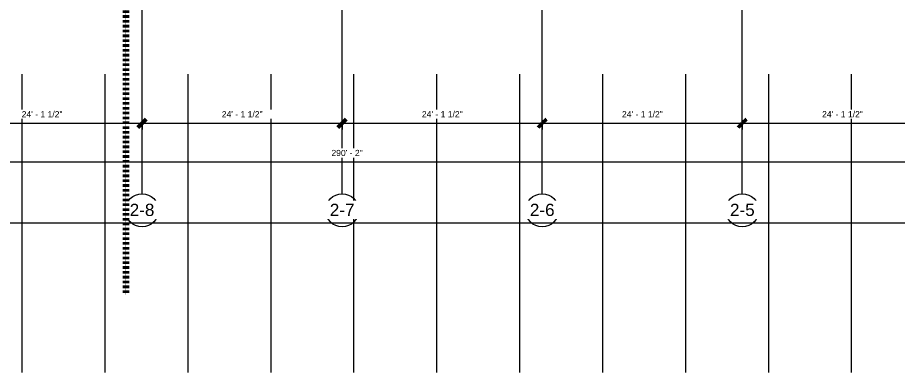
# Model space of a CAD drawing. Header units: inches. Extents: x 15537 to 31673, y -30778 to -16067.
# Drawn here: x 24064 to 25337, y -23672 to -23158 of the extents above; entities that cross this region are included whole.
import ezdxf

# ---------------------------------------------------------------- set-up
doc = ezdxf.new("R2010")
doc.units = ezdxf.units.IN
doc.header["$MEASUREMENT"] = 0
doc.linetypes.add('Dash', pattern=[0.25, 0.125, -0.125])
doc.linetypes.add('Grid Line 1_2_', pattern=[0.875, 0.5, -0.125, 0.125, -0.125])
for name, color, linetype, lineweight in [('A-ANNO-DIMS', 211, 'Continuous', 9), ('A-ANNO-DIMS-96', 211, 'Continuous', 9), ('A-ANNO-MATC', 214, 'Dash', 140), ('PAINT', 190, 'Continuous', 9), ('S-GRID', 1, 'Continuous', 9), ('S-GRID-IDEN', 1, 'Continuous', 9)]:
    doc.layers.add(name, color=color, linetype=linetype, lineweight=lineweight)
doc.styles.add('Arial', font='arial.ttf', dxfattribs={"height": 17.703593})
doc.styles.add('Arial_1', font='arial.ttf', dxfattribs={"height": 8.851796})
doc.dimstyles.new('Linear_-_3_32__Arial_1', dxfattribs={"dimscale": 12, "dimtxt": 9, "dimasz": 1, "dimexe": 0.75, "dimexo": 0.5, "dimgap": 0.5, "dimtad": 1, "dimdec": 4, "dimrnd": 0.0625, "dimzin": 1, "dimdsep": 46, "dimlunit": 4, "dimtxsty": 'Arial_1', "dimblk1": 'OBLIQUE', "dimblk2": 'OBLIQUE', "dimsah": 1, "dimcen": 0.09, "dimdle": 0.75, "dimazin": 0, "dimtfac": 1, "dimtdec": 4, "dimtix": 1, "dimtmove": 0, "dimatfit": 3, "dimfxl": 1, "dimtvp": 1, "dimtfill": 1, "dimfrac": 2, "dimtolj": 1, "dimtzin": 0, "dimarcsym": 2})

# ---------------------------------------------------------------- blocks, each defined once
blk = doc.blocks.new('Grid - Grid Head - Circle-14747-First Floor Plan - Enlarged')
at = {"layer": 'S-GRID-IDEN'}
blk.add_circle((0, 0), 0.25, dxfattribs=at)
blk = doc.blocks.new('DIMBLOCK21-First Floor Plan - Enlarged')
at = {"layer": 'A-ANNO-DIMS-96', "lineweight": 50}
for p, q in [((23954.4, -23311.2), (23960.4, -23305.2)), ((24243.9, -23311.2), (24249.9, -23305.2)), ((23954.4, -23311.2), (23948.4, -23317.2)), ((24243.9, -23311.2), (24237.9, -23317.2))]:
    blk.add_line(p, q, dxfattribs=at)
at = {"layer": 'A-ANNO-DIMS-96'}
for p, q in [((23954.4, -23308.7), (23954.4, -23320.2)), ((23954.4, -23311.2), (23954.4, -23308.7)), ((23954.4, -23311.2), (24243.9, -23311.2)), ((24243.9, -23308.7), (24243.9, -23320.2)), ((24243.9, -23311.2), (24243.9, -23308.7))]:
    blk.add_line(p, q, dxfattribs=at)
at = {"layer": 'A-ANNO-DIMS-96', "color": 0, "insert": (24069.8, -23293.7), "char_height": 8.852, "width": 70.449, "attachment_point": 1, "line_spacing_factor": 0.938532, "style": 'Arial_1', "bg_fill": 3, "box_fill_scale": 1.25, "bg_fill_color": 0, "bg_fill_transparency": 0}
blk.add_mtext('24\' - 1 1/2"', dxfattribs=at)
blk = doc.blocks.new('_Oblique')
at = {"color": 0, "linetype": 'ByBlock', "lineweight": -2}
blk.add_line((-0.5, -0.5), (0.5, 0.5), dxfattribs=at)
blk = doc.blocks.new('DIMBLOCK22-First Floor Plan - Enlarged')
at = {"layer": 'A-ANNO-DIMS-96', "lineweight": 50}
for p, q in [((24243.9, -23311.2), (24249.9, -23305.2)), ((24533.4, -23311.2), (24539.4, -23305.2)), ((24243.9, -23311.2), (24237.9, -23317.2)), ((24533.4, -23311.2), (24527.4, -23317.2))]:
    blk.add_line(p, q, dxfattribs=at)
at = {"layer": 'A-ANNO-DIMS-96'}
for p, q in [((24243.9, -23308.7), (24243.9, -23320.2)), ((24243.9, -23311.2), (24243.9, -23308.7)), ((24243.9, -23311.2), (24533.4, -23311.2)), ((24533.4, -23308.7), (24533.4, -23320.2)), ((24533.4, -23311.2), (24533.4, -23308.7))]:
    blk.add_line(p, q, dxfattribs=at)
at = {"layer": 'A-ANNO-DIMS-96', "color": 0, "insert": (24359.3, -23293.7), "char_height": 8.852, "width": 70.449, "attachment_point": 1, "line_spacing_factor": 0.938532, "style": 'Arial_1', "bg_fill": 3, "box_fill_scale": 1.25, "bg_fill_color": 0, "bg_fill_transparency": 0}
blk.add_mtext('24\' - 1 1/2"', dxfattribs=at)
blk = doc.blocks.new('DIMBLOCK23-First Floor Plan - Enlarged')
at = {"layer": 'A-ANNO-DIMS-96', "lineweight": 50}
for p, q in [((24533.4, -23311.2), (24539.4, -23305.2)), ((24822.9, -23311.2), (24828.9, -23305.2)), ((24533.4, -23311.2), (24527.4, -23317.2)), ((24822.9, -23311.2), (24816.9, -23317.2))]:
    blk.add_line(p, q, dxfattribs=at)
at = {"layer": 'A-ANNO-DIMS-96'}
for p, q in [((24533.4, -23308.7), (24533.4, -23320.2)), ((24533.4, -23311.2), (24533.4, -23308.7)), ((24533.4, -23311.2), (24822.9, -23311.2)), ((24822.9, -23308.7), (24822.9, -23320.2)), ((24822.9, -23311.2), (24822.9, -23308.7))]:
    blk.add_line(p, q, dxfattribs=at)
at = {"layer": 'A-ANNO-DIMS-96', "color": 0, "insert": (24648.8, -23293.7), "char_height": 8.852, "width": 70.449, "attachment_point": 1, "line_spacing_factor": 0.938532, "style": 'Arial_1', "bg_fill": 3, "box_fill_scale": 1.25, "bg_fill_color": 0, "bg_fill_transparency": 0}
blk.add_mtext('24\' - 1 1/2"', dxfattribs=at)
blk = doc.blocks.new('DIMBLOCK24-First Floor Plan - Enlarged')
at = {"layer": 'A-ANNO-DIMS-96', "lineweight": 50}
for p, q in [((24822.9, -23311.2), (24828.9, -23305.2)), ((25112.4, -23311.2), (25118.4, -23305.2)), ((24822.9, -23311.2), (24816.9, -23317.2)), ((25112.4, -23311.2), (25106.4, -23317.2))]:
    blk.add_line(p, q, dxfattribs=at)
at = {"layer": 'A-ANNO-DIMS-96'}
for p, q in [((24822.9, -23308.7), (24822.9, -23320.2)), ((24822.9, -23311.2), (24822.9, -23308.7)), ((24822.9, -23311.2), (25112.4, -23311.2)), ((25112.4, -23308.7), (25112.4, -23320.2)), ((25112.4, -23311.2), (25112.4, -23308.7))]:
    blk.add_line(p, q, dxfattribs=at)
at = {"layer": 'A-ANNO-DIMS-96', "color": 0, "insert": (24938.3, -23293.7), "char_height": 8.852, "width": 70.449, "attachment_point": 1, "line_spacing_factor": 0.938532, "style": 'Arial_1', "bg_fill": 3, "box_fill_scale": 1.25, "bg_fill_color": 0, "bg_fill_transparency": 0}
blk.add_mtext('24\' - 1 1/2"', dxfattribs=at)
blk = doc.blocks.new('DIMBLOCK25-First Floor Plan - Enlarged')
at = {"layer": 'A-ANNO-DIMS-96', "lineweight": 50}
for p, q in [((25112.4, -23311.2), (25118.4, -23305.2)), ((25401.9, -23311.2), (25407.9, -23305.2)), ((25112.4, -23311.2), (25106.4, -23317.2)), ((25401.9, -23311.2), (25395.9, -23317.2))]:
    blk.add_line(p, q, dxfattribs=at)
at = {"layer": 'A-ANNO-DIMS-96'}
for p, q in [((25112.4, -23308.7), (25112.4, -23320.2)), ((25112.4, -23311.2), (25112.4, -23308.7)), ((25112.4, -23311.2), (25401.9, -23311.2)), ((25401.9, -23308.7), (25401.9, -23320.2)), ((25401.9, -23311.2), (25401.9, -23308.7))]:
    blk.add_line(p, q, dxfattribs=at)
at = {"layer": 'A-ANNO-DIMS-96', "color": 0, "insert": (25227.8, -23293.7), "char_height": 8.852, "width": 70.449, "attachment_point": 1, "line_spacing_factor": 0.938532, "style": 'Arial_1', "bg_fill": 3, "box_fill_scale": 1.25, "bg_fill_color": 0, "bg_fill_transparency": 0}
blk.add_mtext('24\' - 1 1/2"', dxfattribs=at)
blk = doc.blocks.new('DIMBLOCK41-First Floor Plan - Enlarged')
at = {"layer": 'A-ANNO-DIMS-96'}
for p, q in [((22799.4, -23371.2), (22799.4, -23358.3)), ((26281.4, -23371.2), (26281.4, -23358.3)), ((22790.4, -23367.3), (26290.4, -23367.3)), ((22799.4, -23367.3), (22799.4, -23371.2)), ((26281.4, -23367.3), (26281.4, -23371.2))]:
    blk.add_line(p, q, dxfattribs=at)
at = {"layer": 'A-ANNO-DIMS-96', "lineweight": 50}
for p, q in [((22799.4, -23367.3), (22793.4, -23373.3)), ((22799.4, -23367.3), (22805.4, -23361.3)), ((26281.4, -23367.3), (26275.4, -23373.3)), ((26281.4, -23367.3), (26287.4, -23361.3))]:
    blk.add_line(p, q, dxfattribs=at)
at = {"layer": 'A-ANNO-DIMS-96', "color": 0, "insert": (24517.9, -23349.8), "char_height": 8.85, "width": 54, "attachment_point": 1, "line_spacing_factor": 0.938532, "style": 'Arial_1', "bg_fill": 3, "box_fill_scale": 1.25, "bg_fill_color": 0, "bg_fill_transparency": 0}
blk.add_mtext('290\' - 2"', dxfattribs=at)

msp = doc.modelspace()

# ---------------------------------------------------------------- linework, layer by layer
at = {"layer": 'PAINT'}
for p, q in [((24070.51523, -23672.06748), (24070.51523, -23240.06748)), ((24190.51523, -23672.06748), (24190.51523, -23240.06748)), ((24310.51523, -23672.06748), (24310.51523, -23240.06748)), ((24430.51523, -23672.06748), (24430.51523, -23240.06748)), ((24550.51523, -23672.06748), (24550.51523, -23240.06748)), ((24670.51523, -23672.06748), (24670.51523, -23240.06748)), ((24790.51523, -23672.06748), (24790.51523, -23240.06748)), ((24910.51523, -23672.06748), (24910.51523, -23240.06748)), ((25030.51523, -23672.06748), (25030.51523, -23240.06748)), ((25150.51523, -23672.06748), (25150.51523, -23240.06748)), ((25270.51523, -23672.06748), (25270.51523, -23240.06748)), ((26182.51523, -23456.06748), (23950.51523, -23456.06748))]:
    msp.add_line(p, q, dxfattribs=at)
at = {"layer": 'S-GRID', "linetype": 'Grid Line 1_2_'}
for p, q in [((24243.89023, -23413.24119), (24243.89023, -20902.42781)), ((24533.39023, -23413.24119), (24533.39023, -20902.42781)), ((24822.89023, -23413.24119), (24822.89023, -20902.42781)), ((25112.39023, -23413.24119), (25112.39023, -20902.42781))]:
    msp.add_line(p, q, dxfattribs=at)

# ---------------------------------------------------------------- block references
at = {"layer": 'S-GRID-IDEN', "xscale": 95.99999999999994, "yscale": 95.99999999999994, "zscale": 95.99999999999994}
for p in [(24243.89023, -23437.24119), (24533.39023, -23437.24119), (24822.89023, -23437.24119), (25112.39023, -23437.24119)]:
    msp.add_blockref('Grid - Grid Head - Circle-14747-First Floor Plan - Enlarged', p, dxfattribs=at)

# ---------------------------------------------------------------- next in the draw order: texts
at = {"layer": 'S-GRID-IDEN', "char_height": 17.703593, "width": 42.552, "attachment_point": 2, "line_spacing_factor": 0.938532, "style": 'Arial', "bg_fill": 3, "box_fill_scale": 1.25, "bg_fill_color": 0, "bg_fill_transparency": 0}
for s, insert in [('2-8', (24243.88561, -23427.80432)), ('2-7', (24533.38561, -23427.80432)), ('2-6', (24822.88561, -23427.80432)), ('2-5', (25112.38561, -23427.80432))]:
    msp.add_mtext(s, dxfattribs=dict(at, insert=insert))

# ---------------------------------------------------------------- next in the draw order: dimensions: what is measured, and where the dimension line sits
at = {"layer": 'A-ANNO-DIMS'}
for base, p1, p2, override, picture, middle in [((24243.89023, -23311.23099), (23954.39023, -23302.74571), (24243.89023, -23302.74571), {"dimpost": '<>', "dimfxl": 289.5}, 'DIMBLOCK21-First Floor Plan - Enlarged', (24099.14023, -23300.65414)), ((26281.39023, -23367.30155), (22799.39023, -23365.24119), (26281.39023, -23365.24119), {"dimpost": '<>', "dimfxl": 3482}, 'DIMBLOCK41-First Floor Plan - Enlarged', (24540.39023, -23356.78206))]:
    dim = msp.add_linear_dim(base=base, p1=p1, p2=p2, dimstyle='Linear_-_3_32__Arial_1', override=override, dxfattribs=at)
    dim.commit()
    dim.dimension.update_dxf_attribs({"geometry": picture, "text_midpoint": middle})

# ---------------------------------------------------------------- next in the draw order: linework, layer by layer
at = {"layer": 'A-ANNO-MATC', "color": 163}
msp.add_line((24220.4473, -20466.80665), (24220.4473, -23559.46055), dxfattribs=at)

# ---------------------------------------------------------------- next in the draw order: dimensions: what is measured, and where the dimension line sits
at = {"layer": 'A-ANNO-DIMS'}
dim = msp.add_linear_dim(base=(24533.39023, -23311.23099), p1=(24243.89023, -23302.74571), p2=(24533.39023, -23302.74571), dimstyle='Linear_-_3_32__Arial_1', override={"dimpost": '<>', "dimfxl": 289.5}, dxfattribs=at)
dim.commit()
dim.dimension.update_dxf_attribs({"geometry": 'DIMBLOCK22-First Floor Plan - Enlarged', "text_midpoint": (24388.64023, -23300.65414)})

# ---------------------------------------------------------------- next in the draw order: dimensions: what is measured, and where the dimension line sits
dim = msp.add_linear_dim(base=(24822.89023, -23311.23099), p1=(24533.39023, -23302.74571), p2=(24822.89023, -23302.74571), dimstyle='Linear_-_3_32__Arial_1', override={"dimpost": '<>', "dimfxl": 289.5}, dxfattribs=at)
dim.commit()
dim.dimension.update_dxf_attribs({"geometry": 'DIMBLOCK23-First Floor Plan - Enlarged', "text_midpoint": (24678.14023, -23300.65414)})

# ---------------------------------------------------------------- next in the draw order: dimensions: what is measured, and where the dimension line sits
dim = msp.add_linear_dim(base=(25112.39023, -23311.23099), p1=(24822.89023, -23302.74571), p2=(25112.39023, -23302.74571), dimstyle='Linear_-_3_32__Arial_1', override={"dimpost": '<>', "dimfxl": 289.5}, dxfattribs=at)
dim.commit()
dim.dimension.update_dxf_attribs({"geometry": 'DIMBLOCK24-First Floor Plan - Enlarged', "text_midpoint": (24967.64023, -23300.65414)})

# ---------------------------------------------------------------- next in the draw order: dimensions: what is measured, and where the dimension line sits
dim = msp.add_linear_dim(base=(25401.89023, -23311.23099), p1=(25112.39023, -23302.74571), p2=(25401.89023, -23302.74571), dimstyle='Linear_-_3_32__Arial_1', override={"dimpost": '<>', "dimfxl": 289.5}, dxfattribs=at)
dim.commit()
dim.dimension.update_dxf_attribs({"geometry": 'DIMBLOCK25-First Floor Plan - Enlarged', "text_midpoint": (25257.14023, -23300.65414)})

doc.saveas('drawing.dxf')
